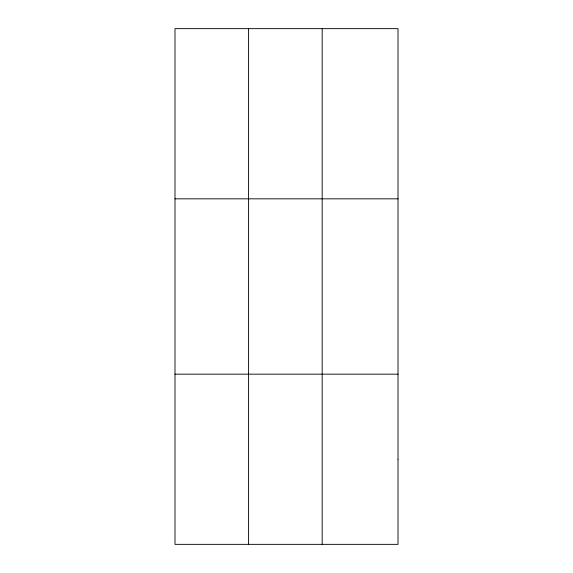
<?xml version="1.0" encoding="UTF-8"?>
<svg xmlns="http://www.w3.org/2000/svg" width="573" height="573" viewBox="0 0 573 573"><rect width="100%" height="100%" fill="white"/><g stroke="black" fill="none" stroke-linecap="round" stroke-linejoin="round"><path stroke-width="0.86" d="M248.589 544.35L248.589 28.65M322.184 544.35L322.184 28.65M174.987 198.831L398.013 198.831M174.987 374.169L398.013 374.169M398.013 459.26L398.013 544.35L174.987 544.35L174.987 28.65L398.013 28.65L398.013 459.26"/></g></svg>
